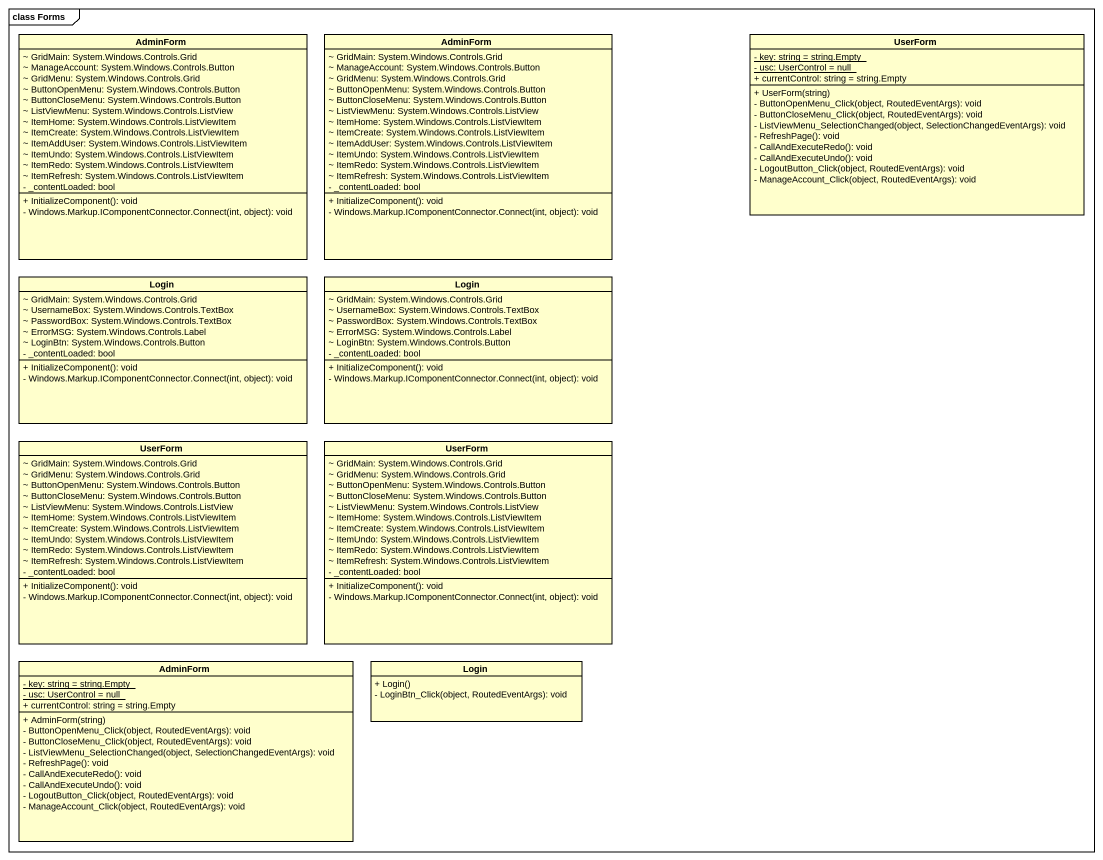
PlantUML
@startuml
mainframe class Forms
hide circle
hide empty members
skinparam classAttributeIconSize 0
class AdminForm {
  ~ GridMain: System.Windows.Controls.Grid
  ~ ManageAccount: System.Windows.Controls.Button
  ~ GridMenu: System.Windows.Controls.Grid
  ~ ButtonOpenMenu: System.Windows.Controls.Button
  ~ ButtonCloseMenu: System.Windows.Controls.Button
  ~ ListViewMenu: System.Windows.Controls.ListView
  ~ ItemHome: System.Windows.Controls.ListViewItem
  ~ ItemCreate: System.Windows.Controls.ListViewItem
  ~ ItemAddUser: System.Windows.Controls.ListViewItem
  ~ ItemUndo: System.Windows.Controls.ListViewItem
  ~ ItemRedo: System.Windows.Controls.ListViewItem
  ~ ItemRefresh: System.Windows.Controls.ListViewItem
  - _contentLoaded: bool
  + InitializeComponent(): void
  - Windows.Markup.IComponentConnector.Connect(int, object): void
}
class "AdminForm" as AdminForm_2 {
  ~ GridMain: System.Windows.Controls.Grid
  ~ ManageAccount: System.Windows.Controls.Button
  ~ GridMenu: System.Windows.Controls.Grid
  ~ ButtonOpenMenu: System.Windows.Controls.Button
  ~ ButtonCloseMenu: System.Windows.Controls.Button
  ~ ListViewMenu: System.Windows.Controls.ListView
  ~ ItemHome: System.Windows.Controls.ListViewItem
  ~ ItemCreate: System.Windows.Controls.ListViewItem
  ~ ItemAddUser: System.Windows.Controls.ListViewItem
  ~ ItemUndo: System.Windows.Controls.ListViewItem
  ~ ItemRedo: System.Windows.Controls.ListViewItem
  ~ ItemRefresh: System.Windows.Controls.ListViewItem
  - _contentLoaded: bool
  + InitializeComponent(): void
  - Windows.Markup.IComponentConnector.Connect(int, object): void
}
class UserForm {
  {static} - key: string = string.Empty
  {static} - usc: UserControl = null
  + currentControl: string = string.Empty
  + UserForm(string)
  - ButtonOpenMenu_Click(object, RoutedEventArgs): void
  - ButtonCloseMenu_Click(object, RoutedEventArgs): void
  - ListViewMenu_SelectionChanged(object, SelectionChangedEventArgs): void
  - RefreshPage(): void
  - CallAndExecuteRedo(): void
  - CallAndExecuteUndo(): void
  - LogoutButton_Click(object, RoutedEventArgs): void
  - ManageAccount_Click(object, RoutedEventArgs): void
}
class Login {
  ~ GridMain: System.Windows.Controls.Grid
  ~ UsernameBox: System.Windows.Controls.TextBox
  ~ PasswordBox: System.Windows.Controls.TextBox
  ~ ErrorMSG: System.Windows.Controls.Label
  ~ LoginBtn: System.Windows.Controls.Button
  - _contentLoaded: bool
  + InitializeComponent(): void
  - Windows.Markup.IComponentConnector.Connect(int, object): void
}
class "Login" as Login_2 {
  ~ GridMain: System.Windows.Controls.Grid
  ~ UsernameBox: System.Windows.Controls.TextBox
  ~ PasswordBox: System.Windows.Controls.TextBox
  ~ ErrorMSG: System.Windows.Controls.Label
  ~ LoginBtn: System.Windows.Controls.Button
  - _contentLoaded: bool
  + InitializeComponent(): void
  - Windows.Markup.IComponentConnector.Connect(int, object): void
}
class "UserForm" as UserForm_2 {
  ~ GridMain: System.Windows.Controls.Grid
  ~ GridMenu: System.Windows.Controls.Grid
  ~ ButtonOpenMenu: System.Windows.Controls.Button
  ~ ButtonCloseMenu: System.Windows.Controls.Button
  ~ ListViewMenu: System.Windows.Controls.ListView
  ~ ItemHome: System.Windows.Controls.ListViewItem
  ~ ItemCreate: System.Windows.Controls.ListViewItem
  ~ ItemUndo: System.Windows.Controls.ListViewItem
  ~ ItemRedo: System.Windows.Controls.ListViewItem
  ~ ItemRefresh: System.Windows.Controls.ListViewItem
  - _contentLoaded: bool
  + InitializeComponent(): void
  - Windows.Markup.IComponentConnector.Connect(int, object): void
}
class "UserForm" as UserForm_3 {
  ~ GridMain: System.Windows.Controls.Grid
  ~ GridMenu: System.Windows.Controls.Grid
  ~ ButtonOpenMenu: System.Windows.Controls.Button
  ~ ButtonCloseMenu: System.Windows.Controls.Button
  ~ ListViewMenu: System.Windows.Controls.ListView
  ~ ItemHome: System.Windows.Controls.ListViewItem
  ~ ItemCreate: System.Windows.Controls.ListViewItem
  ~ ItemUndo: System.Windows.Controls.ListViewItem
  ~ ItemRedo: System.Windows.Controls.ListViewItem
  ~ ItemRefresh: System.Windows.Controls.ListViewItem
  - _contentLoaded: bool
  + InitializeComponent(): void
  - Windows.Markup.IComponentConnector.Connect(int, object): void
}
class "AdminForm" as AdminForm_3 {
  {static} - key: string = string.Empty
  {static} - usc: UserControl = null
  + currentControl: string = string.Empty
  + AdminForm(string)
  - ButtonOpenMenu_Click(object, RoutedEventArgs): void
  - ButtonCloseMenu_Click(object, RoutedEventArgs): void
  - ListViewMenu_SelectionChanged(object, SelectionChangedEventArgs): void
  - RefreshPage(): void
  - CallAndExecuteRedo(): void
  - CallAndExecuteUndo(): void
  - LogoutButton_Click(object, RoutedEventArgs): void
  - ManageAccount_Click(object, RoutedEventArgs): void
}
class "Login" as Login_3 {
  + Login()
  - LoginBtn_Click(object, RoutedEventArgs): void
}
@enduml
